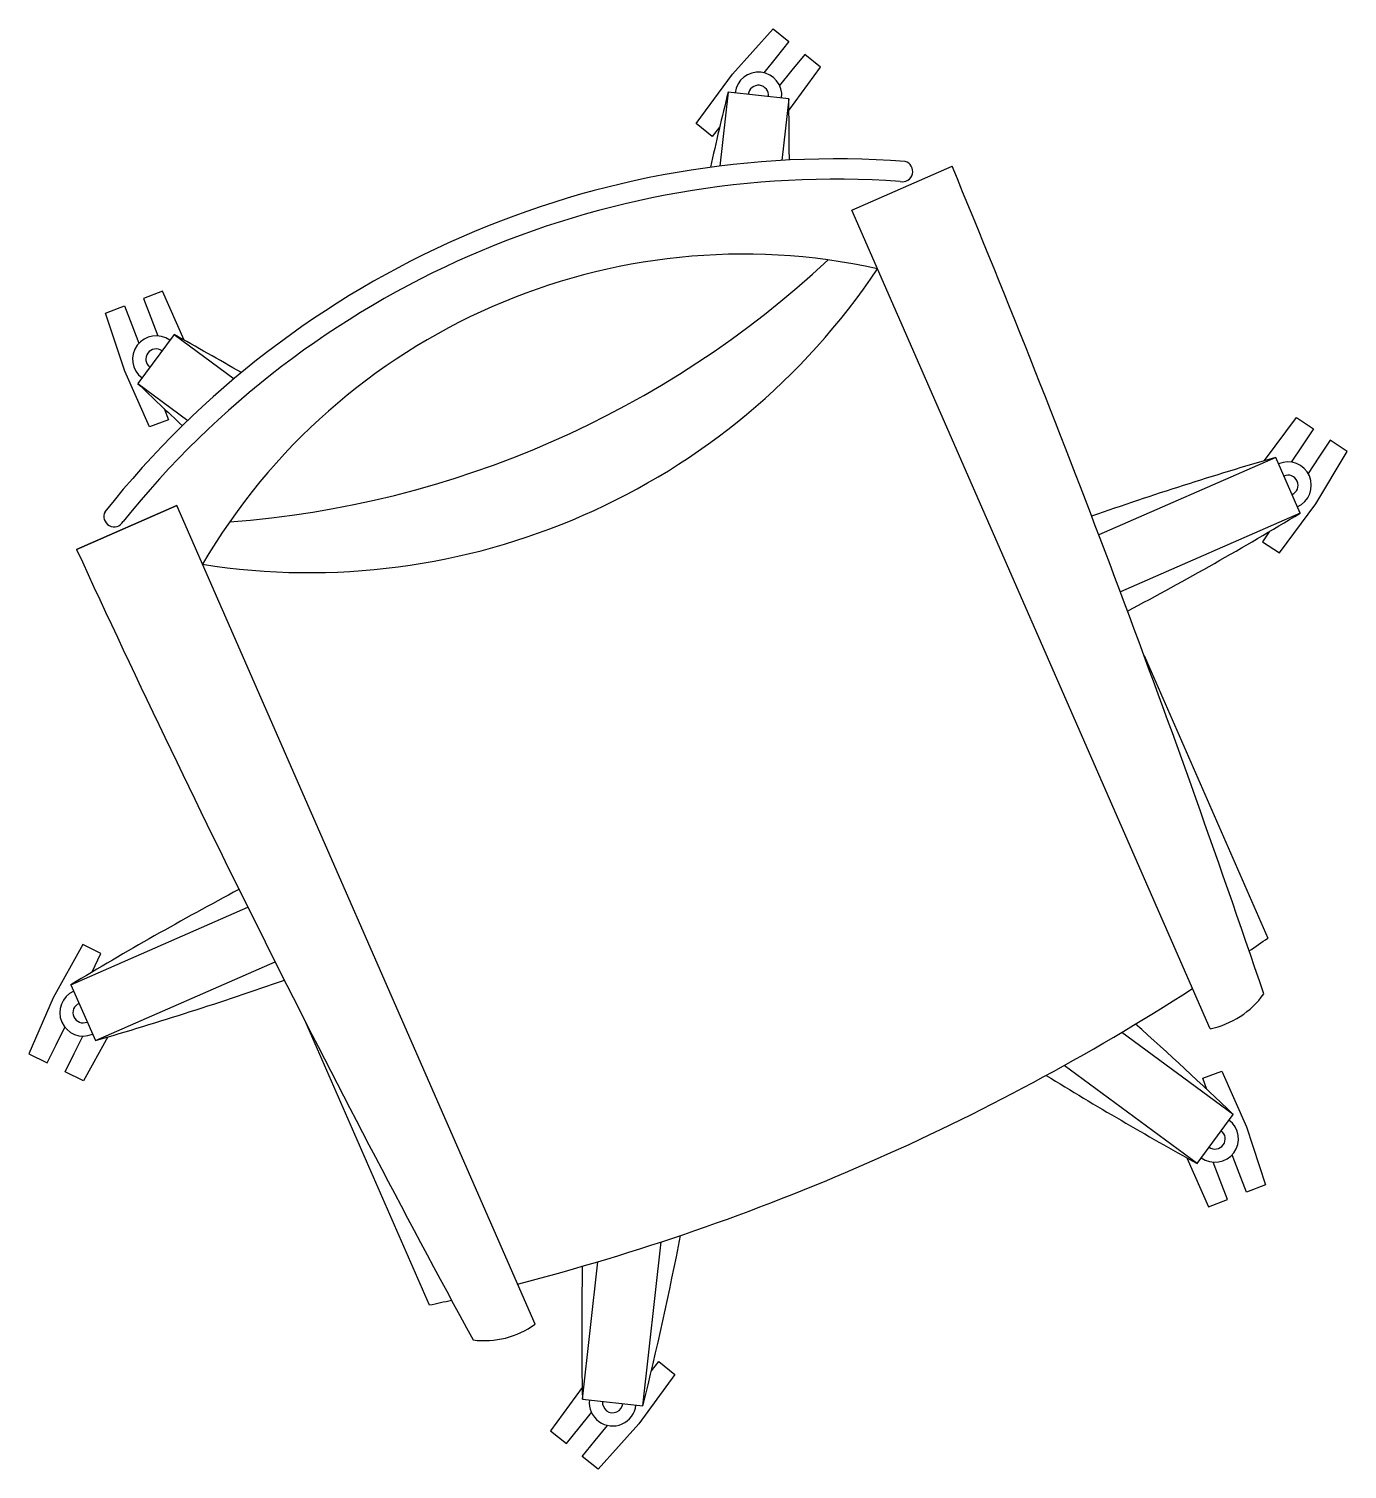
# Model space of a CAD drawing. Header units: inches. Extents: x 164.3 to 247.9, y 15.6 to 56.7.
# Drawn here: x 220.513 to 221.047, y 31.154 to 31.738 of the extents above; entities that cross this region are included whole.
import ezdxf

# ---------------------------------------------------------------- set-up
doc = ezdxf.new("R2010")
doc.units = ezdxf.units.IN
doc.header["$MEASUREMENT"] = 0
doc.layers.get('0').update_dxf_attribs({"lineweight": 0})

msp = doc.modelspace()

# ---------------------------------------------------------------- linework, layer by layer
at = {"color": 7, "linetype": 'ByBlock', "lineweight": -2}
for p, q in [((220.79788, 31.71938), (220.81439, 31.73782)), ((220.81439, 31.73782), (220.82079, 31.73264)), ((220.82079, 31.73264), (220.81561, 31.72624)), ((220.81561, 31.72624), (220.8106, 31.72005)), ((220.8272, 31.72746), (220.82201, 31.72105)), ((220.8336, 31.72227), (220.8272, 31.72746)), ((220.78329, 31.69939), (220.79788, 31.71938)), ((220.82201, 31.72105), (220.81701, 31.71487)), ((220.82081, 31.70475), (220.8336, 31.72227)), ((220.79616, 31.7122), (220.79282, 31.68221)), ((220.82073, 31.70946), (220.79616, 31.7122)), ((220.82073, 31.70946), (220.81794, 31.6845)), ((220.78969, 31.69421), (220.78329, 31.69939)), ((220.79274, 31.69797), (220.78969, 31.69421)), ((220.84634, 31.66438), (220.88692, 31.68214)), ((220.99153, 31.33265), (220.84634, 31.66438)), ((220.56699, 31.63149), (220.5593, 31.62853)), ((220.57577, 31.61165), (220.56699, 31.63149)), ((220.54392, 31.62262), (220.55161, 31.62558)), ((220.55161, 31.62558), (220.55456, 31.61789)), ((220.5593, 31.62853), (220.56225, 31.62084)), ((220.55164, 31.59911), (220.54392, 31.62262)), ((220.55456, 31.61789), (220.55742, 31.61046)), ((220.56225, 31.62084), (220.56511, 31.61342)), ((220.57165, 31.61394), (220.55699, 31.59403)), ((220.57165, 31.61394), (220.59595, 31.59604)), ((220.56165, 31.57648), (220.55164, 31.59911)), ((220.55699, 31.59403), (220.57722, 31.57913)), ((220.5676, 31.58395), (220.56934, 31.57943)), ((220.56934, 31.57943), (220.56165, 31.57648)), ((221.01356, 31.56284), (221.0265, 31.58026)), ((221.0265, 31.58026), (221.03335, 31.57568)), ((221.03335, 31.57568), (221.02877, 31.56883)), ((221.0402, 31.57111), (221.03562, 31.56426)), ((221.04705, 31.56653), (221.0402, 31.57111)), ((221.02877, 31.56883), (221.02435, 31.56222)), ((221.03434, 31.54529), (221.04705, 31.56653)), ((221.01809, 31.56416), (220.94637, 31.53277)), ((221.028, 31.54152), (221.01809, 31.56416)), ((221.03562, 31.56426), (221.0312, 31.55764)), ((220.57274, 31.54463), (220.53215, 31.52687)), ((220.53215, 31.52687), (220.57274, 31.54463)), ((220.71794, 31.2129), (220.57274, 31.54463)), ((221.028, 31.54152), (220.95512, 31.50962)), ((221.01959, 31.52542), (221.03434, 31.54529)), ((221.01543, 31.53402), (221.01274, 31.53)), ((221.01274, 31.53), (221.01959, 31.52542)), ((220.96471, 31.48386), (221.01483, 31.36936)), ((220.52984, 31.35046), (220.60155, 31.38185)), ((220.53464, 31.36678), (220.52261, 31.34515)), ((220.54203, 31.36313), (220.53464, 31.36678)), ((220.53839, 31.35574), (220.54203, 31.36313)), ((220.53827, 31.35551), (220.53839, 31.35574)), ((220.53975, 31.32782), (220.61263, 31.35972)), ((220.52984, 31.35046), (220.53975, 31.32782)), ((220.52261, 31.34515), (220.51278, 31.32244)), ((220.52381, 31.32618), (220.52733, 31.33332)), ((220.67516, 31.22069), (220.62504, 31.33519)), ((220.52017, 31.31879), (220.52381, 31.32618)), ((220.5312, 31.32254), (220.53472, 31.32967)), ((220.54486, 31.32931), (220.53495, 31.3115)), ((221.00084, 31.29795), (220.95572, 31.33117)), ((220.51278, 31.32244), (220.52017, 31.31879)), ((220.52756, 31.31515), (220.5312, 31.32254)), ((220.53495, 31.3115), (220.52756, 31.31515)), ((220.98619, 31.27805), (220.93231, 31.31771)), ((220.98849, 31.31255), (220.99619, 31.31551)), ((220.99619, 31.31551), (221.0062, 31.29287)), ((220.99023, 31.30803), (220.98849, 31.31255)), ((220.98619, 31.27805), (221.00084, 31.29795)), ((221.0062, 31.29287), (221.01392, 31.26936)), ((220.98207, 31.28033), (220.99084, 31.26049)), ((221.00327, 31.27409), (221.00042, 31.28152)), ((220.99558, 31.27114), (220.99273, 31.27856)), ((221.00623, 31.2664), (221.00327, 31.27409)), ((220.99854, 31.26345), (220.99558, 31.27114)), ((221.01392, 31.26936), (221.00623, 31.2664)), ((220.99084, 31.26049), (220.99854, 31.26345)), ((220.76167, 31.17978), (220.76909, 31.24627)), ((220.73711, 31.18252), (220.74332, 31.2382)), ((220.7651, 31.19401), (220.76814, 31.19777)), ((220.76814, 31.19777), (220.77455, 31.19259)), ((220.77455, 31.19259), (220.75995, 31.1726)), ((220.73703, 31.18723), (220.72423, 31.16971)), ((220.73711, 31.18252), (220.76167, 31.17978)), ((220.73582, 31.17093), (220.74083, 31.17711)), ((220.72423, 31.16971), (220.73064, 31.16452)), ((220.73064, 31.16452), (220.73582, 31.17093)), ((220.74223, 31.16575), (220.74723, 31.17193)), ((220.75995, 31.1726), (220.74345, 31.15416)), ((220.73704, 31.15934), (220.74223, 31.16575)), ((220.74345, 31.15416), (220.73704, 31.15934))]:
    msp.add_line(p, q, dxfattribs=at)
for centre, radius, start, end in [((220.80844, 31.71083), 0.00947, 353.63853, 173.63853), ((222.2293, 31.35995), 1.47579, 166.19075, 167.40666), ((220.80844, 31.71083), 0.00412, 353.63853, 173.63853), ((219.3452, 31.68149), 1.47579, 0.12316, 1.08631), ((220.83961, 31.30732), 0.3778, 85.70717, 141.5699), ((220.86681, 31.68002), 0.00418, 256.56564, 74.94945), ((215.96639, 29.63727), 5.32853, 18.71262, 22.56675), ((220.83961, 31.30732), 0.36956, 85.93133, 141.34573), ((220.80233, 31.3925), 0.254, 77.62971, 149.64735), ((220.62639, 31.79448), 0.27703, 261.02072, 326.25634), ((220.56437, 31.93618), 0.39927, 274.27741, 312.99965), ((220.56432, 31.60398), 0.00947, 53.63853, 233.63853), ((219.85812, 30.3221), 1.47579, 59.8704, 61.08631), ((220.56432, 31.60398), 0.00412, 53.63853, 233.63853), ((221.57862, 32.65903), 1.47579, 226.19075, 227.1539), ((221.42959, 30.1469), 1.47579, 106.19075, 109.23154), ((221.02304, 31.55284), 0.00947, 293.63853, 113.63853), ((221.02304, 31.55284), 0.00412, 293.63853, 113.63853), ((220.54736, 31.5402), 0.00418, 152.32761, 330.71142), ((220.266, 32.80537), 1.47579, 297.96358, 301.08631), ((225.37276, 33.75435), 5.32853, 204.71031, 208.56444), ((221.29183, 30.08661), 1.47579, 118.04552, 121.08631), ((220.47547, 32.13929), 0.94005, 304.45585, 305.01259), ((220.12825, 32.74508), 1.47579, 286.19075, 289.31348), ((220.47547, 32.13929), 0.94005, 284.4983, 302.77877), ((220.53479, 31.33914), 0.00947, 113.63853, 293.63853), ((220.53479, 31.33914), 0.00412, 113.63853, 293.63853), ((220.98453, 31.36715), 0.03521, 281.4768, 324.64296), ((219.97921, 30.23295), 1.47579, 46.19075, 48.2816), ((221.69972, 32.56988), 1.47579, 238.33888, 241.08631), ((220.99352, 31.288), 0.00947, 233.63853, 53.63853), ((220.99352, 31.288), 0.00412, 233.63853, 53.63853), ((219.32854, 31.53204), 1.47579, 346.19075, 348.93819), ((222.21263, 31.2105), 1.47579, 178.99546, 181.08631), ((220.47547, 32.13929), 0.94005, 282.26447, 282.82121), ((220.69734, 31.24145), 0.03521, 262.6341, 305.80026), ((220.74939, 31.18115), 0.00947, 173.63853, 353.63853), ((220.74939, 31.18115), 0.00412, 173.63853, 353.63853)]:
    msp.add_arc(centre, radius, start, end, dxfattribs=at)

doc.saveas('drawing.dxf')
